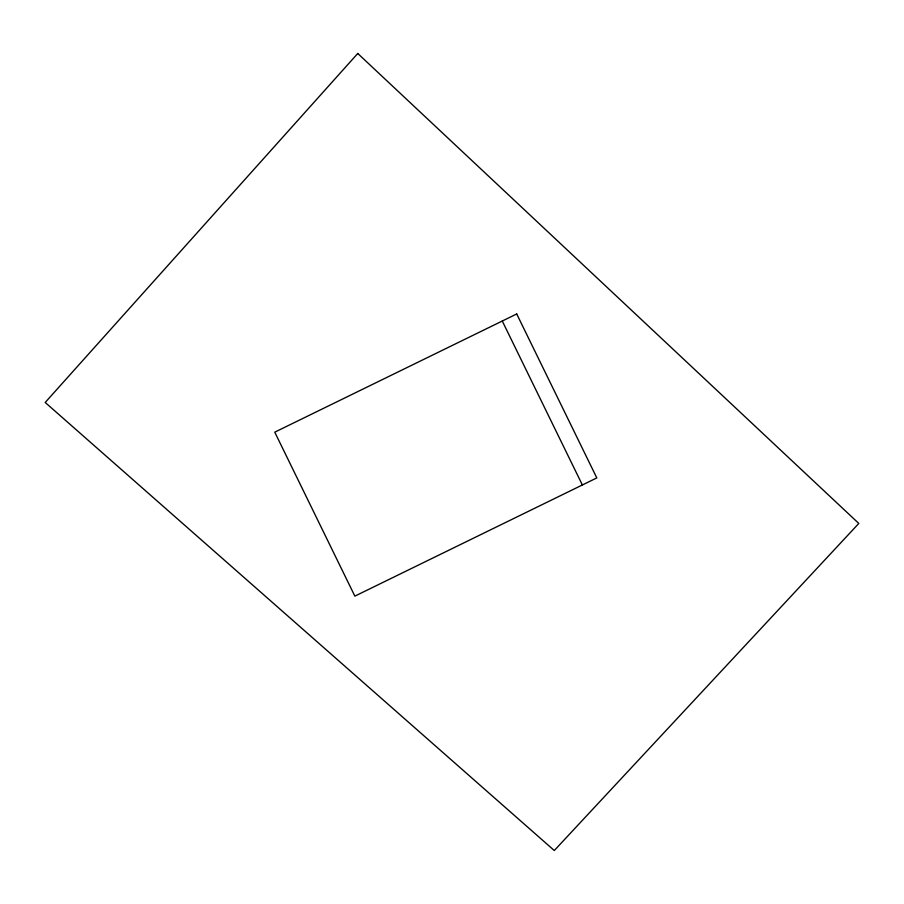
<?xml version="1.0" encoding="UTF-8"?>
<svg xmlns="http://www.w3.org/2000/svg" width="904" height="904" viewBox="0 0 904 904"><rect width="100%" height="100%" fill="white"/><g stroke="black" fill="none" stroke-linecap="round" stroke-linejoin="round"><path stroke-width="1.36" d="M502.274 321.033L582.368 484.985M357.758 53.472L45.2 402.461L554.288 850.528L858.8 523.45L357.758 53.472M516.715 313.971L274.76 432.168L354.854 596.131L596.809 477.922L516.715 313.971"/></g></svg>
